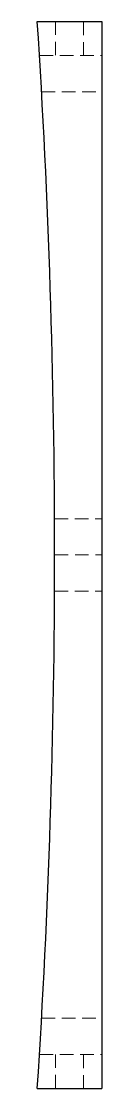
# Model space of a CAD drawing. Header units: millimetres. Extents: x 55 to 226, y 7 to 162.
# Drawn here: x 220 to 226, y 7 to 107 of the extents above.
import ezdxf

# ---------------------------------------------------------------- set-up
doc = ezdxf.new("R2010")
doc.units = ezdxf.units.MM
doc.linetypes.add('HIDDEN', pattern=[1.905, 1.27, -0.635])

msp = doc.modelspace()

# ---------------------------------------------------------------- linework, layer by layer
at = {"color": 7, "linetype": 'Continuous', "lineweight": 25}
for p, q in [((219.99, 107), (226.01, 107)), ((226.01, 107), (226.01, 7)), ((219.99, 7), (226.01, 7))]:
    msp.add_line(p, q, dxfattribs=at)
at = {"color": 7, "linetype": 'HIDDEN', "lineweight": 18}
for p, q in [((221.7, 107), (221.7, 103.79)), ((224.3, 103.79), (224.3, 107)), ((220.19, 103.79), (226.01, 103.79)), ((220.39, 100.39), (226.01, 100.39)), ((221.6, 60.4), (226.01, 60.4)), ((221.61, 57), (226.01, 57)), ((221.6, 53.6), (226.01, 53.6)), ((220.39, 13.61), (226.01, 13.61)), ((220.19, 10.21), (226.01, 10.21)), ((221.7, 10.21), (221.7, 7)), ((224.3, 7), (224.3, 10.21))]:
    msp.add_line(p, q, dxfattribs=at)
at = {"color": 7, "linetype": 'Continuous', "lineweight": 25}
msp.add_arc((-550.48, 57), 772.09, 356.28697, 3.71303, dxfattribs=at)

doc.saveas('drawing.dxf')
